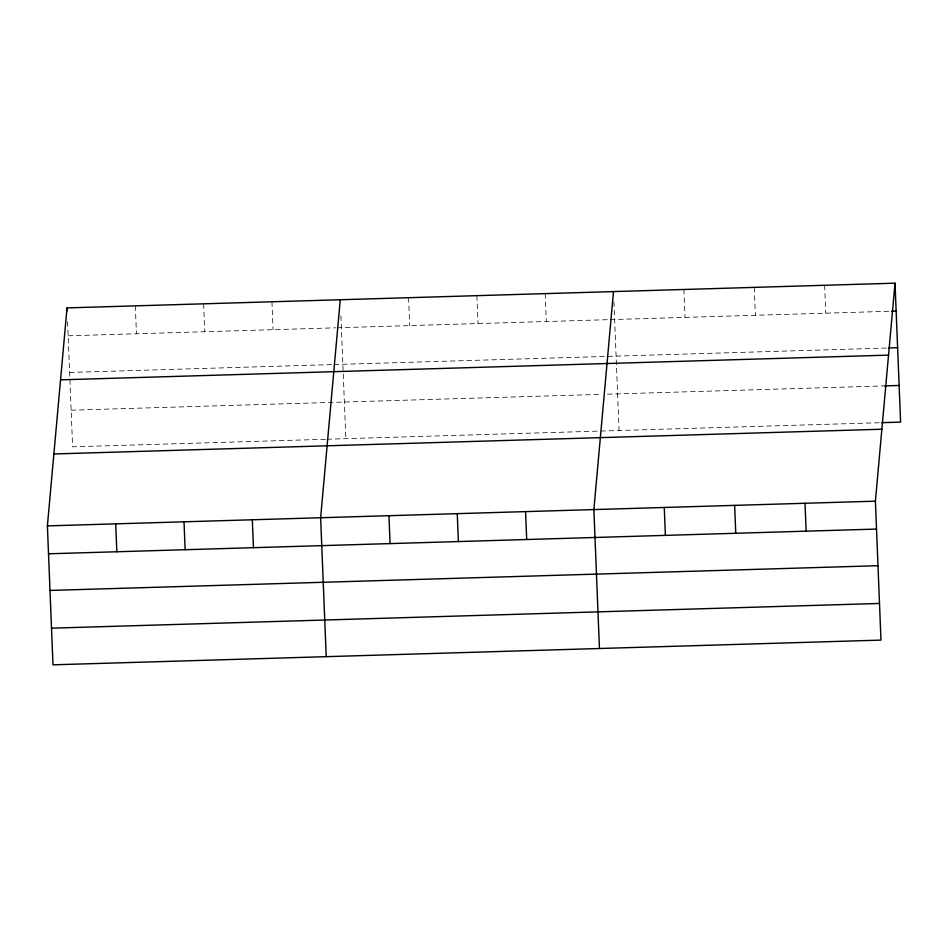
<?xml version="1.0" encoding="UTF-8"?>
<svg xmlns="http://www.w3.org/2000/svg" width="948" height="948" viewBox="0 0 948 948"><rect width="100%" height="100%" fill="white"/><g stroke="black" fill="none" stroke-linecap="round" stroke-linejoin="round"><path stroke-width="0.71" stroke-dasharray="4.74 3.56" d="M68.138 335.805L335.568 327.818M337.026 327.771L608.806 319.654M610.263 319.618L891.736 311.205M69.619 372.446L332.677 364.589M334.134 364.542L887.352 348.023M71.136 410.188L601.625 394.344M607.431 394.178L884.46 385.907M325.496 439.279L72.605 446.828L67.557 321.123M326.941 439.232L880.076 422.713M824.642 285.277L825.755 313.184M754.264 287.386L755.378 315.281M683.875 289.484L685.001 317.379M613.913 301.867L619.08 430.511M545.195 293.619L546.309 321.526M476.88 295.669L478.005 323.564M408.576 297.708L409.69 325.602M340.913 315.897L345.842 438.675M271.946 301.784L273.071 329.679M203.642 303.822L204.756 331.717M135.327 305.86L136.453 333.767"/><path stroke-width="1.42" d="M895.019 283.179L875.395 501.172L880.976 640.101L52.981 664.821L47.4 525.891L67.024 307.899L895.019 283.179L900.6 422.109L881.533 422.678M340.261 299.746L320.637 517.738L326.219 656.668M613.498 291.581L593.875 509.574L599.456 648.503M891.736 311.205L896.144 311.074M888.809 347.975L897.614 347.715M60.542 379.84L888.549 355.121M884.46 385.907L899.131 385.469M53.87 453.962L881.877 429.231M47.4 525.891L875.395 501.172M48.526 553.798L876.521 529.067M49.995 590.438L877.99 565.707M51.512 628.18L879.507 603.461M805.018 503.269L806.144 531.176M734.641 505.379L735.755 533.274M664.264 507.476L665.378 535.371M525.571 511.612L526.685 539.519M457.256 513.662L458.382 541.557M388.953 515.7L390.066 543.595M252.334 519.777L253.448 547.671M184.019 521.815L185.144 549.71M115.715 523.853L116.829 551.76M67.024 307.899L67.142 310.837"/></g></svg>
